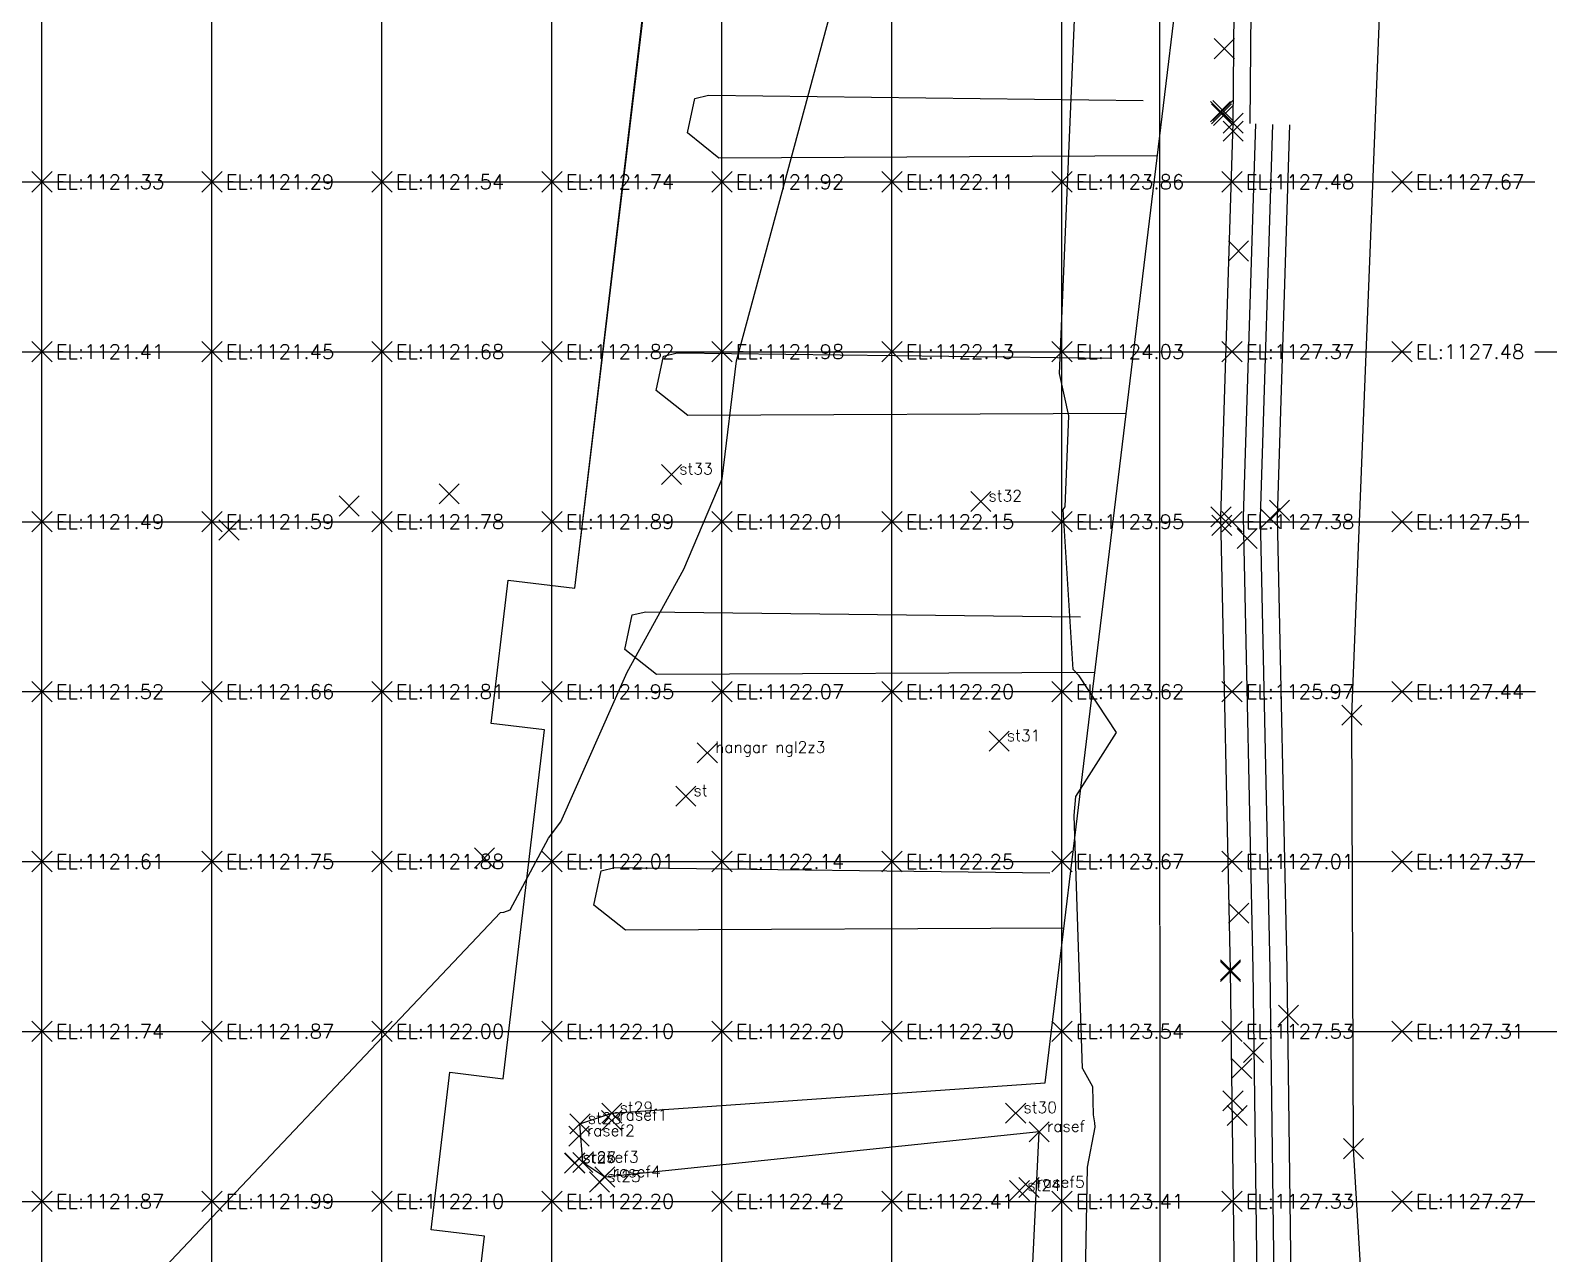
# Model space of a CAD drawing. Header units: metres. Extents: x -212 to 353850, y -37 to 356021.
# Drawn here: x 353787.96 to 353814.76, y 355945.13 to 355966.72 of the extents above; entities that cross this region are included whole.
import ezdxf

# ---------------------------------------------------------------- set-up
doc = ezdxf.new("R2010")
doc.units = ezdxf.units.M
for name, color, linetype in [('C-TOPO-MINR', 8, 'Continuous'), ('C-TOPO-TEXT', 7, 'Continuous'), ('Obs.ts.td2', 7, 'Continuous'), ('Obs.ts.td2_Mark', 7, 'Continuous'), ('Survey.td2', 7, 'Continuous'), ('V-NODE', 1, 'Continuous')]:
    doc.layers.add(name, color=color, linetype=linetype)
doc.styles.get("Standard").update_dxf_attribs({"font": 'simplex.shx'})

# ---------------------------------------------------------------- blocks, each defined once
blk = doc.blocks.new('*U1')
at = {"color": 0, "linetype": 'ByBlock', "lineweight": -2, "transparency": 16777216}
for p, q in [((-0.71, -0.71), (0.71, 0.71)), ((-0.71, 0.71), (0.71, -0.71))]:
    blk.add_line(p, q, dxfattribs=at)
blk = doc.blocks.new('*U142', base_point=(353811.2821, 355954.631, 1127.4193))
at = {"layer": 'V-NODE', "lineweight": -2, "xscale": 0.25, "yscale": 0.25, "zscale": 0.25}
blk.add_blockref('*U1', (353811.2821, 355954.631, 1127.4193), dxfattribs=at)
blk = doc.blocks.new('*U143', base_point=(353811.3145, 355946.9791, 1127.2576))
at = {"layer": 'V-NODE', "lineweight": -2, "xscale": 0.25, "yscale": 0.25, "zscale": 0.25}
blk.add_blockref('*U1', (353811.3145, 355946.9791, 1127.2576), dxfattribs=at)
blk = doc.blocks.new('*U201', base_point=(353810.0058, 355958.25, 1127.4938))
at = {"layer": 'V-NODE', "lineweight": -2, "xscale": 0.25, "yscale": 0.25, "zscale": 0.25}
blk.add_blockref('*U1', (353810.0058, 355958.25, 1127.4938), dxfattribs=at)
blk = doc.blocks.new('*U202', base_point=(353809.8404, 355958.1055, 1127.5097))
at = {"layer": 'V-NODE', "lineweight": -2, "xscale": 0.25, "yscale": 0.25, "zscale": 0.25}
blk.add_blockref('*U1', (353809.8404, 355958.1055, 1127.5097), dxfattribs=at)
blk = doc.blocks.new('*U203', base_point=(353810.165, 355949.3379, 1127.4815))
at = {"layer": 'V-NODE', "lineweight": -2, "xscale": 0.25, "yscale": 0.25, "zscale": 0.25}
blk.add_blockref('*U1', (353810.165, 355949.3379, 1127.4815), dxfattribs=at)
blk = doc.blocks.new('*U211', base_point=(353809.2606, 355947.5659, 1127.4784))
at = {"layer": 'V-NODE', "lineweight": -2, "xscale": 0.25, "yscale": 0.25, "zscale": 0.25}
blk.add_blockref('*U1', (353809.2606, 355947.5659, 1127.4784), dxfattribs=at)
blk = doc.blocks.new('*U212', base_point=(353809.5456, 355948.6768, 1127.7241))
at = {"layer": 'V-NODE', "lineweight": -2, "xscale": 0.25, "yscale": 0.25, "zscale": 0.25}
blk.add_blockref('*U1', (353809.5456, 355948.6768, 1127.7241), dxfattribs=at)
blk = doc.blocks.new('*U213', base_point=(353809.2857, 355951.1357, 1127.6119))
at = {"layer": 'V-NODE', "lineweight": -2, "xscale": 0.25, "yscale": 0.25, "zscale": 0.25}
blk.add_blockref('*U1', (353809.2857, 355951.1357, 1127.6119), dxfattribs=at)
blk = doc.blocks.new('*U214', base_point=(353809.4349, 355957.752, 1127.578))
at = {"layer": 'V-NODE', "lineweight": -2, "xscale": 0.25, "yscale": 0.25, "zscale": 0.25}
blk.add_blockref('*U1', (353809.4349, 355957.752, 1127.578), dxfattribs=at)
blk = doc.blocks.new('*U215', base_point=(353809.2825, 355962.829, 1127.4216))
at = {"layer": 'V-NODE', "lineweight": -2, "xscale": 0.25, "yscale": 0.25, "zscale": 0.25}
blk.add_blockref('*U1', (353809.2825, 355962.829, 1127.4216), dxfattribs=at)
blk = doc.blocks.new('*U216', base_point=(353809.1865, 355964.9428, 1127.3818))
at = {"layer": 'V-NODE', "lineweight": -2, "xscale": 0.25, "yscale": 0.25, "zscale": 0.25}
blk.add_blockref('*U1', (353809.1865, 355964.9428, 1127.3818), dxfattribs=at)
blk = doc.blocks.new('*U217', base_point=(353809.1896, 355965.0842, 1127.6289))
at = {"layer": 'V-NODE', "lineweight": -2, "xscale": 0.25, "yscale": 0.25, "zscale": 0.25}
blk.add_blockref('*U1', (353809.1896, 355965.0842, 1127.6289), dxfattribs=at)
blk = doc.blocks.new('*U218', base_point=(353809.0334, 355966.4014, 1127.7569))
at = {"layer": 'V-NODE', "lineweight": -2, "xscale": 0.25, "yscale": 0.25, "zscale": 0.25}
blk.add_blockref('*U1', (353809.0334, 355966.4014, 1127.7569), dxfattribs=at)
blk = doc.blocks.new('*U224', base_point=(353809.0068, 355965.3077, 1127.6334))
at = {"layer": 'V-NODE', "lineweight": -2, "xscale": 0.25, "yscale": 0.25, "zscale": 0.25}
blk.add_blockref('*U1', (353809.0068, 355965.3077, 1127.6334), dxfattribs=at)
blk = doc.blocks.new('*U225', base_point=(353808.9649, 355965.2892, 1127.6368))
at = {"layer": 'V-NODE', "lineweight": -2, "xscale": 0.25, "yscale": 0.25, "zscale": 0.25}
blk.add_blockref('*U1', (353808.9649, 355965.2892, 1127.6368), dxfattribs=at)
blk = doc.blocks.new('*U226', base_point=(353808.9808, 355965.2507, 1127.6357))
at = {"layer": 'V-NODE', "lineweight": -2, "xscale": 0.25, "yscale": 0.25, "zscale": 0.25}
blk.add_blockref('*U1', (353808.9808, 355965.2507, 1127.6357), dxfattribs=at)
blk = doc.blocks.new('*U227', base_point=(353809.0181, 355965.2227, 1127.6283))
at = {"layer": 'V-NODE', "lineweight": -2, "xscale": 0.25, "yscale": 0.25, "zscale": 0.25}
blk.add_blockref('*U1', (353809.0181, 355965.2227, 1127.6283), dxfattribs=at)
blk = doc.blocks.new('*U228', base_point=(353808.974, 355958.1339, 1127.2901))
at = {"layer": 'V-NODE', "lineweight": -2, "xscale": 0.25, "yscale": 0.25, "zscale": 0.25}
blk.add_blockref('*U1', (353808.974, 355958.1339, 1127.2901), dxfattribs=at)
blk = doc.blocks.new('*U229', base_point=(353808.9886, 355957.9852, 1127.4191))
at = {"layer": 'V-NODE', "lineweight": -2, "xscale": 0.25, "yscale": 0.25, "zscale": 0.25}
blk.add_blockref('*U1', (353808.9886, 355957.9852, 1127.4191), dxfattribs=at)
blk = doc.blocks.new('*U230', base_point=(353809.1421, 355950.1084, 1127.526))
at = {"layer": 'V-NODE', "lineweight": -2, "xscale": 0.25, "yscale": 0.25, "zscale": 0.25}
blk.add_blockref('*U1', (353809.1421, 355950.1084, 1127.526), dxfattribs=at)
blk = doc.blocks.new('*U231', base_point=(353809.1423, 355950.1331, 1127.547))
at = {"layer": 'V-NODE', "lineweight": -2, "xscale": 0.25, "yscale": 0.25, "zscale": 0.25}
blk.add_blockref('*U1', (353809.1423, 355950.1331, 1127.547), dxfattribs=at)
blk = doc.blocks.new('*U232', base_point=(353809.3384, 355948.3964, 1127.756))
at = {"layer": 'V-NODE', "lineweight": -2, "xscale": 0.25, "yscale": 0.25, "zscale": 0.25}
blk.add_blockref('*U1', (353809.3384, 355948.3964, 1127.756), dxfattribs=at)
blk = doc.blocks.new('*U233', base_point=(353809.1858, 355947.8248, 1127.4142))
at = {"layer": 'V-NODE', "lineweight": -2, "xscale": 0.25, "yscale": 0.25, "zscale": 0.25}
blk.add_blockref('*U1', (353809.1858, 355947.8248, 1127.4142), dxfattribs=at)
blk = doc.blocks.new('*U616', base_point=(353795.9745, 355952.1124, 1121.9564))
at = {"layer": 'V-NODE', "lineweight": -2, "xscale": 0.25, "yscale": 0.25, "zscale": 0.25}
blk.add_blockref('*U1', (353795.9745, 355952.1124, 1121.9564), dxfattribs=at)
blk = doc.blocks.new('*U622', base_point=(353791.4665, 355957.9022, 1121.5997))
at = {"layer": 'V-NODE', "lineweight": -2, "xscale": 0.25, "yscale": 0.25, "zscale": 0.25}
blk.add_blockref('*U1', (353791.4665, 355957.9022, 1121.5997), dxfattribs=at)
blk = doc.blocks.new('*U623', base_point=(353793.5901, 355958.3264, 1121.7507))
at = {"layer": 'V-NODE', "lineweight": -2, "xscale": 0.25, "yscale": 0.25, "zscale": 0.25}
blk.add_blockref('*U1', (353793.5901, 355958.3264, 1121.7507), dxfattribs=at)
blk = doc.blocks.new('*U624', base_point=(353795.3553, 355958.5413, 1121.8151))
at = {"layer": 'V-NODE', "lineweight": -2, "xscale": 0.25, "yscale": 0.25, "zscale": 0.25}
blk.add_blockref('*U1', (353795.3553, 355958.5413, 1121.8151), dxfattribs=at)
blk = doc.blocks.new('*U937', base_point=(353805.4202, 355946.2367, 1122.4116))
at = {"layer": 'V-NODE', "lineweight": -2, "xscale": 0.25, "yscale": 0.25, "zscale": 0.25}
blk.add_blockref('*U1', (353805.4202, 355946.2367, 1122.4116), dxfattribs=at)
blk = doc.blocks.new('*U938', base_point=(353798.0054, 355946.3913, 1122.2021))
at = {"layer": 'V-NODE', "lineweight": -2, "xscale": 0.25, "yscale": 0.25, "zscale": 0.25}
blk.add_blockref('*U1', (353798.0054, 355946.3913, 1122.2021), dxfattribs=at)
blk = doc.blocks.new('*U939', base_point=(353797.5713, 355946.7294, 1122.1991))
at = {"layer": 'V-NODE', "lineweight": -2, "xscale": 0.25, "yscale": 0.25, "zscale": 0.25}
blk.add_blockref('*U1', (353797.5713, 355946.7294, 1122.1991), dxfattribs=at)
blk = doc.blocks.new('*U940', base_point=(353797.5687, 355946.7227, 1122.2006))
at = {"layer": 'V-NODE', "lineweight": -2, "xscale": 0.25, "yscale": 0.25, "zscale": 0.25}
blk.add_blockref('*U1', (353797.5687, 355946.7227, 1122.2006), dxfattribs=at)
blk = doc.blocks.new('*U941', base_point=(353797.6618, 355947.4181, 1122.1695))
at = {"layer": 'V-NODE', "lineweight": -2, "xscale": 0.25, "yscale": 0.25, "zscale": 0.25}
blk.add_blockref('*U1', (353797.6618, 355947.4181, 1122.1695), dxfattribs=at)
blk = doc.blocks.new('*U942', base_point=(353798.2241, 355947.6066, 1122.1713))
at = {"layer": 'V-NODE', "lineweight": -2, "xscale": 0.25, "yscale": 0.25, "zscale": 0.25}
blk.add_blockref('*U1', (353798.2241, 355947.6066, 1122.1713), dxfattribs=at)
blk = doc.blocks.new('*U943', base_point=(353805.3498, 355947.6069, 1122.3938))
at = {"layer": 'V-NODE', "lineweight": -2, "xscale": 0.25, "yscale": 0.25, "zscale": 0.25}
blk.add_blockref('*U1', (353805.3498, 355947.6069, 1122.3938), dxfattribs=at)
blk = doc.blocks.new('*U944', base_point=(353805.7661, 355947.2784, 1122.6246))
at = {"layer": 'V-NODE', "lineweight": -2, "xscale": 0.25, "yscale": 0.25, "zscale": 0.25}
blk.add_blockref('*U1', (353805.7661, 355947.2784, 1122.6246), dxfattribs=at)
blk = doc.blocks.new('*U945', base_point=(353798.2198, 355947.4773, 1122.4148))
at = {"layer": 'V-NODE', "lineweight": -2, "xscale": 0.25, "yscale": 0.25, "zscale": 0.25}
blk.add_blockref('*U1', (353798.2198, 355947.4773, 1122.4148), dxfattribs=at)
blk = doc.blocks.new('*U946', base_point=(353797.6437, 355947.2001, 1122.4201))
at = {"layer": 'V-NODE', "lineweight": -2, "xscale": 0.25, "yscale": 0.25, "zscale": 0.25}
blk.add_blockref('*U1', (353797.6437, 355947.2001, 1122.4201), dxfattribs=at)
blk = doc.blocks.new('*U947', base_point=(353797.7132, 355946.7341, 1122.4373))
at = {"layer": 'V-NODE', "lineweight": -2, "xscale": 0.25, "yscale": 0.25, "zscale": 0.25}
blk.add_blockref('*U1', (353797.7132, 355946.7341, 1122.4373), dxfattribs=at)
blk = doc.blocks.new('*U948', base_point=(353798.102, 355946.4778, 1122.4377))
at = {"layer": 'V-NODE', "lineweight": -2, "xscale": 0.25, "yscale": 0.25, "zscale": 0.25}
blk.add_blockref('*U1', (353798.102, 355946.4778, 1122.4377), dxfattribs=at)
blk = doc.blocks.new('*U949', base_point=(353805.5847, 355946.2915, 1122.6371))
at = {"layer": 'V-NODE', "lineweight": -2, "xscale": 0.25, "yscale": 0.25, "zscale": 0.25}
blk.add_blockref('*U1', (353805.5847, 355946.2915, 1122.6371), dxfattribs=at)
blk = doc.blocks.new('*U996', base_point=(353799.9088, 355953.9686, 1122.0834))
at = {"layer": 'V-NODE', "lineweight": -2, "xscale": 0.25, "yscale": 0.25, "zscale": 0.25}
blk.add_blockref('*U1', (353799.9088, 355953.9686, 1122.0834), dxfattribs=at)
blk = doc.blocks.new('*U997', base_point=(353799.5279, 355953.2035, 1122.0936))
at = {"layer": 'V-NODE', "lineweight": -2, "xscale": 0.25, "yscale": 0.25, "zscale": 0.25}
blk.add_blockref('*U1', (353799.5279, 355953.2035, 1122.0936), dxfattribs=at)
blk = doc.blocks.new('*U998', base_point=(353805.0584, 355954.1727, 1122.2958))
at = {"layer": 'V-NODE', "lineweight": -2, "xscale": 0.25, "yscale": 0.25, "zscale": 0.25}
blk.add_blockref('*U1', (353805.0584, 355954.1727, 1122.2958), dxfattribs=at)
blk = doc.blocks.new('*U999', base_point=(353804.7345, 355958.4062, 1122.2199))
at = {"layer": 'V-NODE', "lineweight": -2, "xscale": 0.25, "yscale": 0.25, "zscale": 0.25}
blk.add_blockref('*U1', (353804.7345, 355958.4062, 1122.2199), dxfattribs=at)
blk = doc.blocks.new('*U1000', base_point=(353799.2773, 355958.8816, 1121.9569))
at = {"layer": 'V-NODE', "lineweight": -2, "xscale": 0.25, "yscale": 0.25, "zscale": 0.25}
blk.add_blockref('*U1', (353799.2773, 355958.8816, 1121.9569), dxfattribs=at)

msp = doc.modelspace()

# ---------------------------------------------------------------- linework, layer by layer
at = {"color": 7, "true_color": 0xffffff}
for p, q in [((353788.166, 355916.049, 1117.654), (353788.166, 355980.999, 1121.704)), ((353791.166, 355916.049, 1117.654), (353791.166, 355980.676, 1121.684)), ((353806.166, 355918.509, 1117.807), (353806.166, 355980.752, 1121.689)), ((353794.166, 355916.049, 1117.654), (353794.166, 355980.393, 1121.667)), ((353797.166, 355919.049, 1117.841), (353797.166, 355980.266, 1121.659)), ((353800.166, 355913.736, 1117.51), (353800.166, 355980.177, 1121.653)), ((353803.166, 355916.049, 1117.654), (353803.166, 355979.642, 1121.62)), ((353766.402, 355964.049, 1115.898), (353814.513, 355964.049, 1130.328)), ((353767.042, 355961.049, 1116.09), (353812.324, 355961.049, 1129.671)), ((353814.513, 355961.049, 1130.328), (353845.116, 355961.049, 1139.506)), ((353767.687, 355958.049, 1116.284), (353814.405, 355958.049, 1130.295)), ((353768.371, 355955.049, 1116.489), (353814.526, 355955.049, 1130.331)), ((353769.055, 355952.049, 1116.694), (353814.513, 355952.049, 1130.328)), ((353769.74, 355949.049, 1116.899), (353838.513, 355949.049, 1137.526)), ((353770.424, 355946.049, 1117.104), (353814.513, 355946.049, 1130.328))]:
    msp.add_line(p, q, dxfattribs=at)
at = {"color": 3, "elevation": 1122.624}
msp.add_lwpolyline([(353802.409, 355929.668), (353800.053, 355923.984), (353798.955, 355921.436), (353798.372, 355920.081), (353797.875, 355917.627), (353798.721, 355914.274), (353799.698, 355913.333), (353803.652, 355916.743), (353805.931, 355921.306), (353808.236, 355925.688), (353811.577, 355931.933), (353811.622, 355933.218), (353811.793, 355938.924), (353811.315, 355946.979), (353811.282, 355954.631), (353812.127, 355976.012), (353813.141, 355978.948), (353812.999, 355981.855), (353812.128, 355983.608), (353808.907, 355985.916), (353798.5, 355987.042), (353791.68, 355988.312)], dxfattribs=at)
at = {"color": 2}
msp.add_lwpolyline([(353795.25, 355939.277), (353795.978, 355945.434), (353795.035, 355945.546), (353795.364, 355948.327), (353796.307, 355948.215), (353797.036, 355954.372), (353796.093, 355954.484), (353796.392, 355957.017), (353797.572, 355956.876), (353798.883, 355967.949), (353797.703, 355968.089), (353799.025, 355979.261), (353792.818, 355979.996), (353792.871, 355980.442), (353786.714, 355981.171)], dxfattribs=at)
at = {"color": 6, "elevation": 1123.094}
for points in [[(353809.19, 355965.084), (353809.283, 355975.739), (353809.712, 355978.989), (353813.141, 355978.948)], [(353809.49, 355965.082), (353809.583, 355975.718), (353809.974, 355978.685), (353813.137, 355978.648)], [(353801.094, 355918.902), (353808.739, 355934.942), (353809.967, 355935.5), (353809.961, 355941.032), (353809.842, 355950.145), (353809.674, 355958.13), (353809.889, 355965.062)], [(353801.365, 355918.773), (353808.963, 355934.714), (353810.267, 355935.307), (353810.261, 355941.035), (353810.142, 355950.15), (353809.974, 355958.129), (353810.189, 355965.053)]]:
    msp.add_lwpolyline(points, dxfattribs=at)
at = {"color": 4}
msp.add_lwpolyline([(353795.25, 355939.277), (353795.978, 355945.434), (353795.035, 355945.546), (353795.364, 355948.327), (353796.307, 355948.215), (353797.036, 355954.372), (353796.093, 355954.484), (353796.395, 355957.016), (353797.573, 355956.877), (353798.894, 355967.948), (353797.703, 355968.089), (353798.772, 355977.126), (353807.89, 355976.047), (353807.897, 355925.793)], dxfattribs=at)
at = {"color": 252, "true_color": 0x939598, "elevation": 1123.049}
msp.add_lwpolyline([(353805.55, 355942.764), (353805.766, 355947.278), (353798.102, 355946.478), (353797.713, 355946.734), (353797.662, 355947.418), (353798.224, 355947.607), (353805.871, 355948.139), (353808.483, 355969.731)], dxfattribs=at)
at = {"color": 2}
for points, elevation in [([(353807.851, 355964.507), (353800.113, 355964.469), (353799.557, 355964.912), (353799.686, 355965.521), (353799.927, 355965.579), (353807.6, 355965.486)], 1123.049), ([(353800.462, 355919.203), (353808.217, 355935.473), (353809.266, 355935.951), (353809.261, 355941.028), (353809.142, 355950.133), (353808.974, 355958.134), (353809.19, 355965.084)], 1123.094), ([(353800.823, 355919.031), (353808.515, 355935.169), (353809.666, 355935.693), (353809.661, 355941.03), (353809.542, 355950.14), (353809.374, 355958.132), (353809.589, 355965.072)], 1123.094), ([(353807.301, 355959.959), (353799.563, 355959.921), (353799.007, 355960.364), (353799.136, 355960.973), (353799.376, 355961.031), (353807.05, 355960.938)], 1123.049), ([(353806.748, 355955.387), (353799.01, 355955.35), (353798.454, 355955.793), (353798.583, 355956.402), (353798.823, 355956.459), (353806.497, 355956.367)], 1123.049), ([(353806.202, 355950.872), (353798.464, 355950.835), (353797.908, 355951.278), (353798.037, 355951.887), (353798.277, 355951.945), (353805.951, 355951.852)], 1123.049)]:
    msp.add_lwpolyline(points, dxfattribs=dict(at, elevation=elevation))
at = {"layer": 'C-TOPO-MINR', "color": 8, "linetype": 'Continuous', "lineweight": -3, "flags": 128}
for points, elevation in [([(353789.3, 355943.79), (353796.259, 355951.15), (353796.32, 355951.152), (353796.431, 355951.198), (353797.104, 355952.459), (353797.325, 355952.75), (353798.493, 355955.39), (353799.492, 355957.208), (353800.172, 355958.804), (353800.424, 355960.891), (353802.528, 355968.69)], 1122), ([(353806.572, 355944.086), (353806.62, 355946.65), (353806.756, 355947.36), (353806.748, 355947.435), (353806.724, 355947.578), (353806.713, 355948.073), (353806.537, 355948.39), (353806.532, 355948.394), (353806.384, 355952.862), (353806.414, 355953.199), (353807.129, 355954.325), (353806.47, 355955.327), (353806.366, 355955.441), (353806.191, 355958.262), (353806.223, 355958.311), (353806.291, 355959.92), (353806.125, 355960.668), (353806.429, 355967.885)], 1124)]:
    msp.add_lwpolyline(points, dxfattribs=dict(at, elevation=elevation))
at = {"layer": 'C-TOPO-TEXT', "color": 6, "linetype": 'Continuous', "lineweight": -3}
for p, q in [((353787.986, 355963.869, 1121.331), (353788.345, 355964.229, 1121.331)), ((353787.986, 355964.229, 1121.331), (353788.345, 355963.869, 1121.331)), ((353790.986, 355963.869, 1121.295), (353791.345, 355964.229, 1121.295)), ((353790.986, 355964.229, 1121.295), (353791.345, 355963.869, 1121.295)), ((353793.986, 355963.869, 1121.537), (353794.345, 355964.229, 1121.537)), ((353793.986, 355964.229, 1121.537), (353794.345, 355963.869, 1121.537)), ((353796.986, 355963.869, 1121.736), (353797.345, 355964.229, 1121.736)), ((353796.986, 355964.229, 1121.736), (353797.345, 355963.869, 1121.736)), ((353799.986, 355963.869, 1121.921), (353800.345, 355964.229, 1121.921)), ((353799.986, 355964.229, 1121.921), (353800.345, 355963.869, 1121.921)), ((353802.986, 355963.869, 1122.112), (353803.345, 355964.229, 1122.112)), ((353802.986, 355964.229, 1122.112), (353803.345, 355963.869, 1122.112)), ((353805.986, 355963.869, 1123.86), (353806.345, 355964.229, 1123.86)), ((353805.986, 355964.229, 1123.86), (353806.345, 355963.869, 1123.86)), ((353808.986, 355963.869, 1127.482), (353809.345, 355964.229, 1127.482)), ((353808.986, 355964.229, 1127.482), (353809.345, 355963.869, 1127.482)), ((353811.986, 355963.869, 1127.672), (353812.345, 355964.229, 1127.672)), ((353811.986, 355964.229, 1127.672), (353812.345, 355963.869, 1127.672)), ((353787.986, 355960.869, 1121.408), (353788.345, 355961.229, 1121.408)), ((353787.986, 355961.229, 1121.408), (353788.345, 355960.869, 1121.408)), ((353790.986, 355960.869, 1121.449), (353791.345, 355961.229, 1121.449)), ((353790.986, 355961.229, 1121.449), (353791.345, 355960.869, 1121.449)), ((353793.986, 355960.869, 1121.676), (353794.345, 355961.229, 1121.676)), ((353793.986, 355961.229, 1121.676), (353794.345, 355960.869, 1121.676)), ((353796.986, 355960.869, 1121.817), (353797.345, 355961.229, 1121.817)), ((353796.986, 355961.229, 1121.817), (353797.345, 355960.869, 1121.817)), ((353799.986, 355960.869, 1121.979), (353800.345, 355961.229, 1121.979)), ((353799.986, 355961.229, 1121.979), (353800.345, 355960.869, 1121.979)), ((353802.986, 355960.869, 1122.13), (353803.345, 355961.229, 1122.13)), ((353802.986, 355961.229, 1122.13), (353803.345, 355960.869, 1122.13)), ((353805.986, 355960.869, 1124.034), (353806.345, 355961.229, 1124.034)), ((353805.986, 355961.229, 1124.034), (353806.345, 355960.869, 1124.034)), ((353808.986, 355960.869, 1127.372), (353809.345, 355961.229, 1127.372)), ((353808.986, 355961.229, 1127.372), (353809.345, 355960.869, 1127.372)), ((353811.986, 355960.869, 1127.477), (353812.345, 355961.229, 1127.477)), ((353811.986, 355961.229, 1127.477), (353812.345, 355960.869, 1127.477)), ((353787.986, 355957.869, 1121.486), (353788.345, 355958.229, 1121.486)), ((353787.986, 355958.229, 1121.486), (353788.345, 355957.869, 1121.486)), ((353790.986, 355957.869, 1121.586), (353791.345, 355958.229, 1121.586)), ((353790.986, 355958.229, 1121.586), (353791.345, 355957.869, 1121.586)), ((353793.986, 355957.869, 1121.778), (353794.345, 355958.229, 1121.778)), ((353793.986, 355958.229, 1121.778), (353794.345, 355957.869, 1121.778)), ((353796.986, 355957.869, 1121.894), (353797.345, 355958.229, 1121.894)), ((353796.986, 355958.229, 1121.894), (353797.345, 355957.869, 1121.894)), ((353799.986, 355957.869, 1122.015), (353800.345, 355958.229, 1122.015)), ((353799.986, 355958.229, 1122.015), (353800.345, 355957.869, 1122.015)), ((353802.986, 355957.869, 1122.154), (353803.345, 355958.229, 1122.154)), ((353802.986, 355958.229, 1122.154), (353803.345, 355957.869, 1122.154)), ((353805.986, 355957.869, 1123.953), (353806.345, 355958.229, 1123.953)), ((353805.986, 355958.229, 1123.953), (353806.345, 355957.869, 1123.953)), ((353808.986, 355957.869, 1127.375), (353809.345, 355958.229, 1127.375)), ((353808.986, 355958.229, 1127.375), (353809.345, 355957.869, 1127.375)), ((353811.986, 355957.869, 1127.507), (353812.345, 355958.229, 1127.507)), ((353811.986, 355958.229, 1127.507), (353812.345, 355957.869, 1127.507)), ((353787.986, 355954.869, 1121.525), (353788.345, 355955.229, 1121.525)), ((353787.986, 355955.229, 1121.525), (353788.345, 355954.869, 1121.525)), ((353790.986, 355954.869, 1121.661), (353791.345, 355955.229, 1121.661)), ((353790.986, 355955.229, 1121.661), (353791.345, 355954.869, 1121.661)), ((353793.986, 355954.869, 1121.81), (353794.345, 355955.229, 1121.81)), ((353793.986, 355955.229, 1121.81), (353794.345, 355954.869, 1121.81)), ((353796.986, 355954.869, 1121.952), (353797.345, 355955.229, 1121.952)), ((353796.986, 355955.229, 1121.952), (353797.345, 355954.869, 1121.952)), ((353799.986, 355954.869, 1122.074), (353800.345, 355955.229, 1122.074)), ((353799.986, 355955.229, 1122.074), (353800.345, 355954.869, 1122.074)), ((353802.986, 355954.869, 1122.204), (353803.345, 355955.229, 1122.204)), ((353802.986, 355955.229, 1122.204), (353803.345, 355954.869, 1122.204)), ((353805.986, 355954.869, 1123.617), (353806.345, 355955.229, 1123.617)), ((353805.986, 355955.229, 1123.617), (353806.345, 355954.869, 1123.617)), ((353808.986, 355954.869, 1125.973), (353809.345, 355955.229, 1125.973)), ((353808.986, 355955.229, 1125.973), (353809.345, 355954.869, 1125.973)), ((353811.986, 355954.869, 1127.437), (353812.345, 355955.229, 1127.437)), ((353811.986, 355955.229, 1127.437), (353812.345, 355954.869, 1127.437)), ((353787.986, 355951.869, 1121.613), (353788.345, 355952.229, 1121.613)), ((353787.986, 355952.229, 1121.613), (353788.345, 355951.869, 1121.613)), ((353790.986, 355951.869, 1121.746), (353791.345, 355952.229, 1121.746)), ((353790.986, 355952.229, 1121.746), (353791.345, 355951.869, 1121.746)), ((353793.986, 355951.869, 1121.879), (353794.345, 355952.229, 1121.879)), ((353793.986, 355952.229, 1121.879), (353794.345, 355951.869, 1121.879)), ((353796.986, 355951.869, 1122.013), (353797.345, 355952.229, 1122.013)), ((353796.986, 355952.229, 1122.013), (353797.345, 355951.869, 1122.013)), ((353799.986, 355951.869, 1122.138), (353800.345, 355952.229, 1122.138)), ((353799.986, 355952.229, 1122.138), (353800.345, 355951.869, 1122.138)), ((353802.986, 355951.869, 1122.25), (353803.345, 355952.229, 1122.25)), ((353802.986, 355952.229, 1122.25), (353803.345, 355951.869, 1122.25)), ((353805.986, 355951.869, 1123.674), (353806.345, 355952.229, 1123.674)), ((353805.986, 355952.229, 1123.674), (353806.345, 355951.869, 1123.674)), ((353808.986, 355951.869, 1127.007), (353809.345, 355952.229, 1127.007)), ((353808.986, 355952.229, 1127.007), (353809.345, 355951.869, 1127.007)), ((353811.986, 355951.869, 1127.373), (353812.345, 355952.229, 1127.373)), ((353811.986, 355952.229, 1127.373), (353812.345, 355951.869, 1127.373)), ((353787.986, 355948.869, 1121.74), (353788.345, 355949.229, 1121.74)), ((353787.986, 355949.229, 1121.74), (353788.345, 355948.869, 1121.74)), ((353790.986, 355948.869, 1121.873), (353791.345, 355949.229, 1121.873)), ((353790.986, 355949.229, 1121.873), (353791.345, 355948.869, 1121.873)), ((353793.986, 355948.869, 1121.996), (353794.345, 355949.229, 1121.996)), ((353793.986, 355949.229, 1121.996), (353794.345, 355948.869, 1121.996)), ((353796.986, 355948.869, 1122.097), (353797.345, 355949.229, 1122.097)), ((353796.986, 355949.229, 1122.097), (353797.345, 355948.869, 1122.097)), ((353799.986, 355948.869, 1122.201), (353800.345, 355949.229, 1122.201)), ((353799.986, 355949.229, 1122.201), (353800.345, 355948.869, 1122.201)), ((353802.986, 355948.869, 1122.295), (353803.345, 355949.229, 1122.295)), ((353802.986, 355949.229, 1122.295), (353803.345, 355948.869, 1122.295)), ((353805.986, 355948.869, 1123.542), (353806.345, 355949.229, 1123.542)), ((353805.986, 355949.229, 1123.542), (353806.345, 355948.869, 1123.542)), ((353808.986, 355948.869, 1127.529), (353809.345, 355949.229, 1127.529)), ((353808.986, 355949.229, 1127.529), (353809.345, 355948.869, 1127.529)), ((353811.986, 355948.869, 1127.31), (353812.345, 355949.229, 1127.31)), ((353811.986, 355949.229, 1127.31), (353812.345, 355948.869, 1127.31)), ((353787.986, 355945.869, 1121.866), (353788.345, 355946.229, 1121.866)), ((353787.986, 355946.229, 1121.866), (353788.345, 355945.869, 1121.866)), ((353790.986, 355945.869, 1121.99), (353791.345, 355946.229, 1121.99)), ((353790.986, 355946.229, 1121.99), (353791.345, 355945.869, 1121.99)), ((353793.986, 355945.869, 1122.1), (353794.345, 355946.229, 1122.1)), ((353793.986, 355946.229, 1122.1), (353794.345, 355945.869, 1122.1)), ((353796.986, 355945.869, 1122.204), (353797.345, 355946.229, 1122.204)), ((353796.986, 355946.229, 1122.204), (353797.345, 355945.869, 1122.204)), ((353799.986, 355945.869, 1122.416), (353800.345, 355946.229, 1122.416)), ((353799.986, 355946.229, 1122.416), (353800.345, 355945.869, 1122.416)), ((353802.986, 355945.869, 1122.409), (353803.345, 355946.229, 1122.409)), ((353802.986, 355946.229, 1122.409), (353803.345, 355945.869, 1122.409)), ((353805.986, 355945.869, 1123.413), (353806.345, 355946.229, 1123.413)), ((353805.986, 355946.229, 1123.413), (353806.345, 355945.869, 1123.413)), ((353808.986, 355945.869, 1127.33), (353809.345, 355946.229, 1127.33)), ((353808.986, 355946.229, 1127.33), (353809.345, 355945.869, 1127.33)), ((353811.986, 355945.869, 1127.272), (353812.345, 355946.229, 1127.272)), ((353811.986, 355946.229, 1127.272), (353812.345, 355945.869, 1127.272))]:
    msp.add_line(p, q, dxfattribs=at)
at = {"layer": 'Obs.ts.td2'}
for p in [(353799.277, 355958.882, 1121.957), (353804.734, 355958.406, 1122.22), (353799.909, 355953.969, 1122.083), (353805.058, 355954.173, 1122.296), (353799.528, 355953.204, 1122.094), (353798.224, 355947.607, 1122.171), (353805.35, 355947.607, 1122.394), (353797.662, 355947.418, 1122.169), (353798.22, 355947.477, 1122.415), (353805.766, 355947.278, 1122.625), (353797.644, 355947.2, 1122.42), (353797.713, 355946.734, 1122.437), (353797.569, 355946.723, 1122.201), (353797.571, 355946.729, 1122.199), (353798.102, 355946.478, 1122.438), (353798.005, 355946.391, 1122.202), (353805.42, 355946.237, 1122.412), (353805.585, 355946.292, 1122.637)]:
    msp.add_point(p, dxfattribs=at)
at = {"layer": 'Survey.td2'}
for p in [(353809.033, 355966.401, 1127.757), (353808.965, 355965.289, 1127.637), (353808.981, 355965.251, 1127.636), (353809.007, 355965.308, 1127.633), (353809.018, 355965.223, 1127.628), (353809.19, 355965.084, 1127.629), (353809.186, 355964.943, 1127.382), (353809.282, 355962.829, 1127.422), (353795.355, 355958.541, 1121.815), (353793.59, 355958.326, 1121.751), (353808.974, 355958.134, 1127.29), (353808.989, 355957.985, 1127.419), (353809.84, 355958.106, 1127.51), (353810.006, 355958.25, 1127.494), (353791.467, 355957.902, 1121.6), (353809.435, 355957.752, 1127.578), (353811.282, 355954.631, 1127.419), (353795.975, 355952.112, 1121.956), (353809.286, 355951.136, 1127.612), (353809.142, 355950.133, 1127.547), (353809.142, 355950.108, 1127.526), (353810.165, 355949.338, 1127.482), (353809.546, 355948.677, 1127.724), (353809.338, 355948.396, 1127.756), (353809.186, 355947.825, 1127.414), (353809.261, 355947.566, 1127.478), (353811.315, 355946.979, 1127.258)]:
    msp.add_point(p, dxfattribs=at)

# ---------------------------------------------------------------- block references
at = {"layer": 'V-NODE'}
for name, p in [('*U218', (353809.033, 355966.401, 1127.757)), ('*U225', (353808.965, 355965.289, 1127.637)), ('*U226', (353808.981, 355965.251, 1127.636)), ('*U224', (353809.007, 355965.308, 1127.633)), ('*U227', (353809.018, 355965.223, 1127.628)), ('*U217', (353809.19, 355965.084, 1127.629)), ('*U216', (353809.187, 355964.943, 1127.382)), ('*U215', (353809.282, 355962.829, 1127.422)), ('*U1000', (353799.277, 355958.882, 1121.957)), ('*U624', (353795.355, 355958.541, 1121.815)), ('*U999', (353804.735, 355958.406, 1122.22)), ('*U623', (353793.59, 355958.326, 1121.751)), ('*U228', (353808.974, 355958.134, 1127.29)), ('*U202', (353809.84, 355958.106, 1127.51)), ('*U201', (353810.006, 355958.25, 1127.494)), ('*U622', (353791.467, 355957.902, 1121.6)), ('*U229', (353808.989, 355957.985, 1127.419)), ('*U214', (353809.435, 355957.752, 1127.578)), ('*U142', (353811.282, 355954.631, 1127.419)), ('*U998', (353805.058, 355954.173, 1122.296)), ('*U996', (353799.909, 355953.969, 1122.083)), ('*U997', (353799.528, 355953.204, 1122.094)), ('*U616', (353795.975, 355952.112, 1121.956)), ('*U213', (353809.286, 355951.136, 1127.612)), ('*U230', (353809.142, 355950.108, 1127.526)), ('*U231', (353809.142, 355950.133, 1127.547)), ('*U203', (353810.165, 355949.338, 1127.482)), ('*U212', (353809.546, 355948.677, 1127.724)), ('*U232', (353809.338, 355948.396, 1127.756)), ('*U233', (353809.186, 355947.825, 1127.414)), ('*U941', (353797.662, 355947.418, 1122.169)), ('*U945', (353798.22, 355947.477, 1122.415)), ('*U942', (353798.224, 355947.607, 1122.171)), ('*U943', (353805.35, 355947.607, 1122.394)), ('*U211', (353809.261, 355947.566, 1127.478)), ('*U946', (353797.644, 355947.2, 1122.42)), ('*U944', (353805.766, 355947.278, 1122.625)), ('*U143', (353811.314, 355946.979, 1127.258)), ('*U940', (353797.569, 355946.723, 1122.201)), ('*U939', (353797.571, 355946.729, 1122.199)), ('*U947', (353797.713, 355946.734, 1122.437)), ('*U938', (353798.005, 355946.391, 1122.202)), ('*U948', (353798.102, 355946.478, 1122.438)), ('*U949', (353805.585, 355946.292, 1122.637)), ('*U937', (353805.42, 355946.237, 1122.412))]:
    msp.add_blockref(name, p, dxfattribs=at)

# ---------------------------------------------------------------- texts
at = {"layer": 'C-TOPO-TEXT', "color": 7, "linetype": 'Continuous', "lineweight": -3, "char_height": 0.254, "attachment_point": 4}
for s, insert in [('EL:1121.33', (353788.409, 355964.049, 1121.331)), ('EL:1121.29', (353791.409, 355964.049, 1121.295)), ('EL:1121.54', (353794.409, 355964.049, 1121.537)), ('EL:1121.74', (353797.409, 355964.049, 1121.736)), ('EL:1121.92', (353800.409, 355964.049, 1121.921)), ('EL:1122.11', (353803.409, 355964.049, 1122.112)), ('EL:1123.86', (353806.409, 355964.049, 1123.86)), ('EL:1127.48', (353809.409, 355964.049, 1127.482)), ('EL:1127.67', (353812.409, 355964.049, 1127.672)), ('EL:1121.41', (353788.409, 355961.049, 1121.408)), ('EL:1121.45', (353791.409, 355961.049, 1121.449)), ('EL:1121.68', (353794.409, 355961.049, 1121.676)), ('EL:1121.82', (353797.409, 355961.049, 1121.817)), ('EL:1121.98', (353800.409, 355961.049, 1121.979)), ('EL:1122.13', (353803.409, 355961.049, 1122.13)), ('EL:1124.03', (353806.409, 355961.049, 1124.034)), ('EL:1127.37', (353809.409, 355961.049, 1127.372)), ('EL:1127.48', (353812.409, 355961.049, 1127.477)), ('EL:1121.49', (353788.409, 355958.049, 1121.486)), ('EL:1121.59', (353791.409, 355958.049, 1121.586)), ('EL:1121.78', (353794.409, 355958.049, 1121.778)), ('EL:1121.89', (353797.409, 355958.049, 1121.894)), ('EL:1122.01', (353800.409, 355958.049, 1122.015)), ('EL:1122.15', (353803.409, 355958.049, 1122.154)), ('EL:1123.95', (353806.409, 355958.049, 1123.953)), ('EL:1127.38', (353809.409, 355958.049, 1127.375)), ('EL:1127.51', (353812.409, 355958.049, 1127.507)), ('EL:1121.52', (353788.409, 355955.049, 1121.525)), ('EL:1121.66', (353791.409, 355955.049, 1121.661)), ('EL:1121.81', (353794.409, 355955.049, 1121.81)), ('EL:1121.95', (353797.409, 355955.049, 1121.952)), ('EL:1122.07', (353800.409, 355955.049, 1122.074)), ('EL:1122.20', (353803.409, 355955.049, 1122.204)), ('EL:1123.62', (353806.409, 355955.049, 1123.617)), ('EL:1125.97', (353809.409, 355955.049, 1125.973)), ('EL:1127.44', (353812.409, 355955.049, 1127.437)), ('EL:1121.61', (353788.409, 355952.049, 1121.613)), ('EL:1121.75', (353791.409, 355952.049, 1121.746)), ('EL:1121.88', (353794.409, 355952.049, 1121.879)), ('EL:1122.01', (353797.409, 355952.049, 1122.013)), ('EL:1122.14', (353800.409, 355952.049, 1122.138)), ('EL:1122.25', (353803.409, 355952.049, 1122.25)), ('EL:1123.67', (353806.409, 355952.049, 1123.674)), ('EL:1127.01', (353809.409, 355952.049, 1127.007)), ('EL:1127.37', (353812.409, 355952.049, 1127.373)), ('EL:1121.74', (353788.409, 355949.049, 1121.74)), ('EL:1121.87', (353791.409, 355949.049, 1121.873)), ('EL:1122.00', (353794.409, 355949.049, 1121.996)), ('EL:1122.10', (353797.409, 355949.049, 1122.097)), ('EL:1122.20', (353800.409, 355949.049, 1122.201)), ('EL:1122.30', (353803.409, 355949.049, 1122.295)), ('EL:1123.54', (353806.409, 355949.049, 1123.542)), ('EL:1127.53', (353809.409, 355949.049, 1127.529)), ('EL:1127.31', (353812.409, 355949.049, 1127.31)), ('EL:1121.87', (353788.409, 355946.049, 1121.866)), ('EL:1121.99', (353791.409, 355946.049, 1121.99)), ('EL:1122.10', (353794.409, 355946.049, 1122.1)), ('EL:1122.20', (353797.409, 355946.049, 1122.204)), ('EL:1122.42', (353800.409, 355946.049, 1122.416)), ('EL:1122.41', (353803.409, 355946.049, 1122.409)), ('EL:1123.41', (353806.409, 355946.049, 1123.413)), ('EL:1127.33', (353809.409, 355946.049, 1127.33)), ('EL:1127.27', (353812.409, 355946.049, 1127.272))]:
    msp.add_mtext(s, dxfattribs=dict(at, insert=insert))
at = {"layer": 'Obs.ts.td2_Mark'}
for s, p in [(' st33', (353799.277, 355958.882, 1121.957)), (' st32', (353804.734, 355958.406, 1122.22)), (' st31', (353805.058, 355954.173, 1122.296)), (' hangar ngl2z3', (353799.909, 355953.969, 1122.083)), (' st', (353799.528, 355953.204, 1122.094)), (' st29', (353798.224, 355947.607, 1122.171)), (' st30', (353805.35, 355947.607, 1122.394)), (' st28', (353797.662, 355947.418, 1122.169)), (' rasef1', (353798.22, 355947.477, 1122.415)), (' rasef2', (353797.644, 355947.2, 1122.42)), (' rasef', (353805.766, 355947.278, 1122.625)), (' st27', (353797.569, 355946.723, 1122.201)), (' st26', (353797.571, 355946.729, 1122.199)), (' rasef3', (353797.713, 355946.734, 1122.437)), (' st25', (353798.005, 355946.391, 1122.202)), (' rasef4', (353798.102, 355946.478, 1122.438)), (' rasef5', (353805.585, 355946.292, 1122.637)), (' st24', (353805.42, 355946.237, 1122.412))]:
    msp.add_text(s, height=0.2, dxfattribs=at).set_placement(p)

doc.saveas('drawing.dxf')
